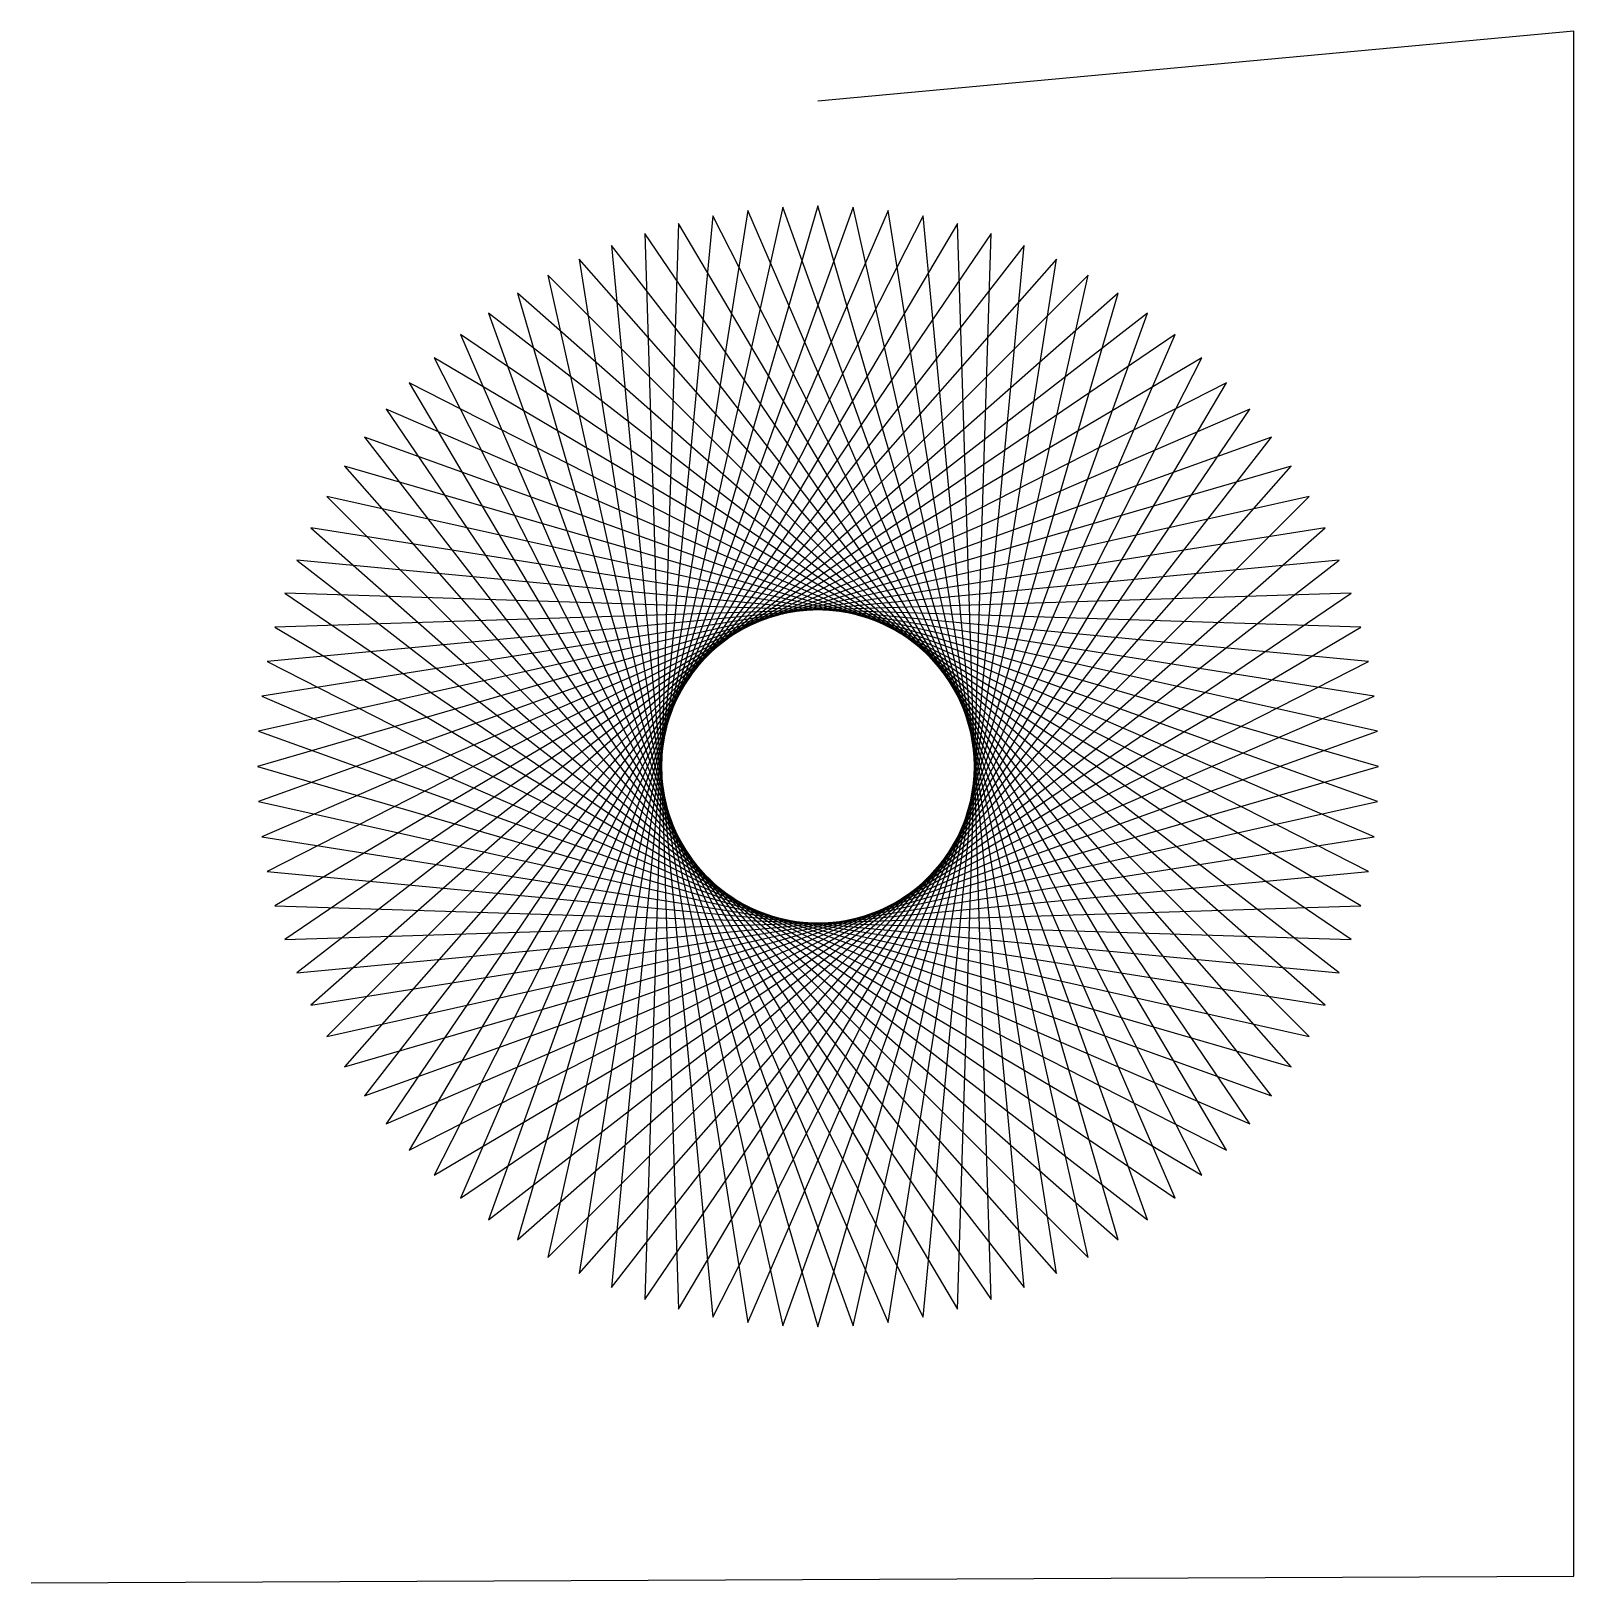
# Model space of a CAD drawing. Extents: x -2.1 to 52.9, y -2.8 to 52.5.
import ezdxf

# ---------------------------------------------------------------- set-up
doc = ezdxf.new("R2010")
doc.units = 0
doc.layers.get('0').update_dxf_attribs({"linetype": 'CONTINUOUS'})
doc.layers.add('DRAW', color=2, linetype='CONTINUOUS')

msp = doc.modelspace()

# ---------------------------------------------------------------- linework, layer by layer
for p, q in [((52.925, 52.529), (25.953, 50.032)), ((52.925, -2.608), (52.925, 52.529)), ((-2.121, -2.849), (52.925, -2.608))]:
    msp.add_line(p, q)
at = {"layer": 'DRAW'}
for p, q in [((28.46, 46.129), (13.204, 10.877)), ((27.209, 46.247), (14.197, 10.107)), ((25.953, 46.287), (15.236, 9.4)), ((24.697, 46.247), (16.318, 8.761)), ((23.446, 46.129), (17.437, 8.19)), ((38.701, 10.877), (23.446, 46.129)), ((37.709, 10.107), (24.697, 46.247)), ((36.669, 9.4), (25.953, 46.287)), ((35.588, 8.761), (27.209, 46.247)), ((34.468, 8.19), (28.46, 46.129)), ((30.927, 45.659), (11.374, 12.596)), ((29.701, 45.933), (12.262, 11.708)), ((22.205, 45.933), (18.59, 7.691)), ((20.979, 45.659), (19.773, 7.266)), ((40.532, 12.596), (20.979, 45.659)), ((39.644, 11.708), (22.205, 45.933)), ((33.315, 7.691), (29.701, 45.933)), ((32.133, 7.266), (30.927, 45.659)), ((33.315, 44.882), (9.773, 14.531)), ((32.133, 45.308), (10.543, 13.538)), ((42.133, 14.531), (18.59, 44.882)), ((18.59, 44.882), (22.205, 6.641)), ((41.363, 13.538), (19.773, 45.308)), ((19.773, 45.308), (20.979, 6.915)), ((29.701, 6.641), (33.315, 44.882)), ((30.927, 6.915), (32.133, 45.308)), ((34.468, 44.383), (9.066, 15.57)), ((42.839, 15.57), (17.437, 44.383)), ((17.437, 44.383), (23.446, 6.445)), ((28.46, 6.445), (34.468, 44.383)), ((35.588, 43.813), (8.427, 16.652)), ((43.479, 16.652), (16.318, 43.813)), ((16.318, 43.813), (24.697, 6.326)), ((27.209, 6.326), (35.588, 43.813)), ((36.669, 43.173), (7.856, 17.771)), ((44.049, 17.771), (15.236, 43.173)), ((15.236, 43.173), (25.953, 6.287)), ((25.953, 6.287), (36.669, 43.173)), ((37.709, 42.467), (7.357, 18.924)), ((44.548, 18.924), (14.197, 42.467)), ((14.197, 42.467), (27.209, 6.326)), ((24.697, 6.326), (37.709, 42.467)), ((38.701, 41.697), (6.932, 20.107)), ((44.974, 20.107), (13.204, 41.697)), ((13.204, 41.697), (28.46, 6.445)), ((23.446, 6.445), (38.701, 41.697)), ((39.644, 40.866), (6.581, 21.313)), ((45.325, 21.313), (12.262, 40.866)), ((12.262, 40.866), (29.701, 6.641)), ((22.205, 6.641), (39.644, 40.866)), ((40.532, 39.978), (6.307, 22.539)), ((45.599, 22.539), (11.374, 39.978)), ((11.374, 39.978), (30.927, 6.915)), ((20.979, 6.915), (40.532, 39.978)), ((41.363, 39.035), (6.111, 23.78)), ((45.795, 23.78), (10.543, 39.035)), ((10.543, 39.035), (32.133, 7.266)), ((19.773, 7.266), (41.363, 39.035)), ((42.133, 38.043), (5.992, 25.031)), ((45.913, 25.031), (9.773, 38.043)), ((9.773, 38.043), (33.315, 7.691)), ((18.59, 7.691), (42.133, 38.043)), ((42.839, 37.003), (5.953, 26.287)), ((45.953, 26.287), (9.066, 37.003)), ((9.066, 37.003), (34.468, 8.19)), ((17.437, 8.19), (42.839, 37.003)), ((43.479, 35.922), (5.992, 27.543)), ((45.913, 27.543), (8.427, 35.922)), ((8.427, 35.922), (35.588, 8.761)), ((16.318, 8.761), (43.479, 35.922)), ((44.049, 34.803), (6.111, 28.794)), ((45.795, 28.794), (7.856, 34.803)), ((7.856, 34.803), (36.669, 9.4)), ((15.236, 9.4), (44.049, 34.803)), ((44.548, 33.649), (6.307, 30.035)), ((45.599, 30.035), (7.357, 33.649)), ((7.357, 33.649), (37.709, 10.107)), ((14.197, 10.107), (44.548, 33.649)), ((44.974, 32.467), (6.581, 31.261)), ((45.325, 31.261), (6.932, 32.467)), ((6.932, 32.467), (38.701, 10.877)), ((13.204, 10.877), (44.974, 32.467)), ((6.581, 31.261), (39.644, 11.708)), ((12.262, 11.708), (45.325, 31.261)), ((6.307, 30.035), (40.532, 12.596)), ((11.374, 12.596), (45.599, 30.035)), ((6.111, 28.794), (41.363, 13.538)), ((10.543, 13.538), (45.795, 28.794)), ((5.992, 27.543), (42.133, 14.531)), ((9.773, 14.531), (45.913, 27.543)), ((5.953, 26.287), (42.839, 15.57)), ((9.066, 15.57), (45.953, 26.287)), ((5.992, 25.031), (43.479, 16.652)), ((8.427, 16.652), (45.913, 25.031)), ((6.111, 23.78), (44.049, 17.771)), ((7.856, 17.771), (45.795, 23.78)), ((6.307, 22.539), (44.548, 18.924)), ((7.357, 18.924), (45.599, 22.539)), ((6.581, 21.313), (44.974, 20.107)), ((6.932, 20.107), (45.325, 21.313))]:
    msp.add_line(p, q, dxfattribs=at)

doc.saveas('drawing.dxf')
